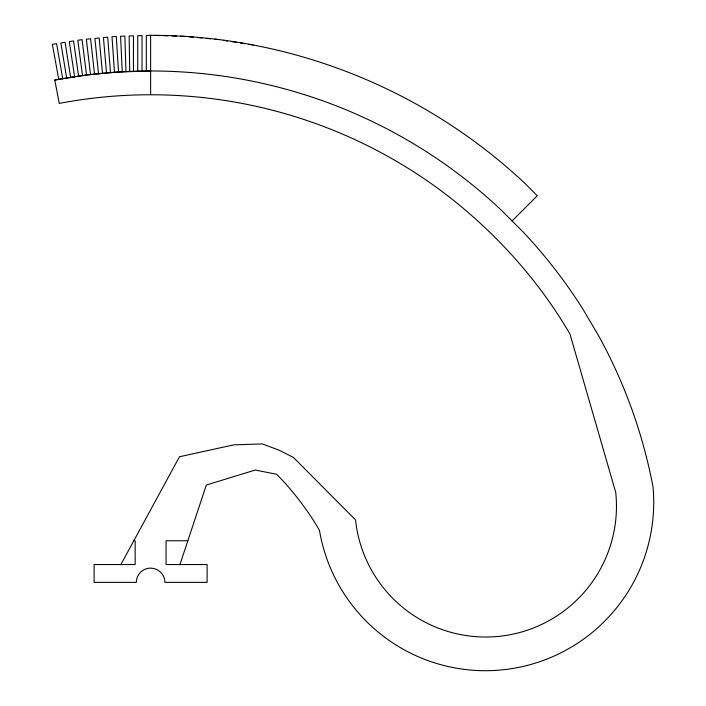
<?xml version="1.0" encoding="UTF-8"?>
<svg xmlns="http://www.w3.org/2000/svg" width="706" height="706" viewBox="0 0 706 706"><rect width="100%" height="100%" fill="white"/><g stroke="black" fill="none" stroke-linecap="round" stroke-linejoin="round"><path stroke-width="1.06" d="M146.327 71.112L146.327 35.432L150.625 35.3A547.079 547.079 0 0 1 525.123 183.578L537.275 195.73L512.062 220.943L500.704 209.585A511.4 511.4 0 0 0 54.794 80.034L59.251 103.403A487.617 487.617 0 0 1 437.235 187.893C490.617 227.094 536.534 276.761 569.963 334.017L615.747 492.47A130.822 130.822 0 0 1 499.371 636.3A130.822 130.822 0 0 1 355.542 519.925L293.414 457.426L279.082 450.19L262.42 443.933L233.774 444.859L179.465 456.756L120.885 564.544M179.951 564.544L206.328 485.048L255.228 470.046L276.593 474.247L283.088 480.936A296.847 296.847 0 0 1 316.685 525.582L319.5 530.497A168.284 168.284 0 0 0 507.411 669.262A168.284 168.284 0 0 0 652.962 486.558A511.4 511.4 0 0 0 598.767 336.012L582.424 308.354A511.418 511.418 0 0 0 523.428 232.292L512.062 220.943M54.794 80.034L86.529 75.013L118.511 71.986L150.625 70.979M133.813 540.761L135.164 540.761L135.164 564.544L94.127 564.544L94.127 582.379L136.346 582.379A14.27 14.27 0 0 1 150.625 568.109L154.314 568.595L157.756 570.024L160.712 572.292A14.27 14.27 0 0 1 164.895 582.379L207.114 582.379L207.114 564.544L166.078 564.544L166.078 540.761L187.84 540.761M154.914 35.432L159.212 35.574M163.501 35.706L167.799 35.838M172.087 35.971L176.385 36.112M180.674 36.244L184.972 36.377M189.252 36.783L193.532 37.189M197.804 37.594L202.084 38M206.355 38.398L210.635 38.804M214.906 39.209L219.187 39.615M223.431 40.286L227.676 40.957M231.921 41.628L236.157 42.298M240.402 42.978L244.647 43.648M248.891 44.319L253.136 44.99M58.766 79.407L52.35 44.319L56.595 43.648L62.728 78.781M66.691 78.154L60.84 42.978L65.084 42.298L70.662 77.528M74.624 76.901L69.32 41.628L73.565 40.957L78.587 76.266M82.558 75.639L77.81 40.286L82.055 39.615L86.529 75.013M90.527 74.633L86.335 39.209L90.606 38.804L94.525 74.254M98.522 73.874L94.886 38.398L99.158 38L102.52 73.503M106.518 73.124L103.438 37.594L107.709 37.189L110.515 72.744M114.513 72.365L111.989 36.783L116.269 36.377L118.511 71.986M122.244 71.871L120.567 36.244L124.856 36.112L125.977 71.756M129.71 71.633L129.154 35.971L133.443 35.838L133.443 71.518M150.625 35.3L150.625 94.763M142.03 71.253L142.03 35.574L137.741 35.706L137.741 71.385"/></g></svg>
